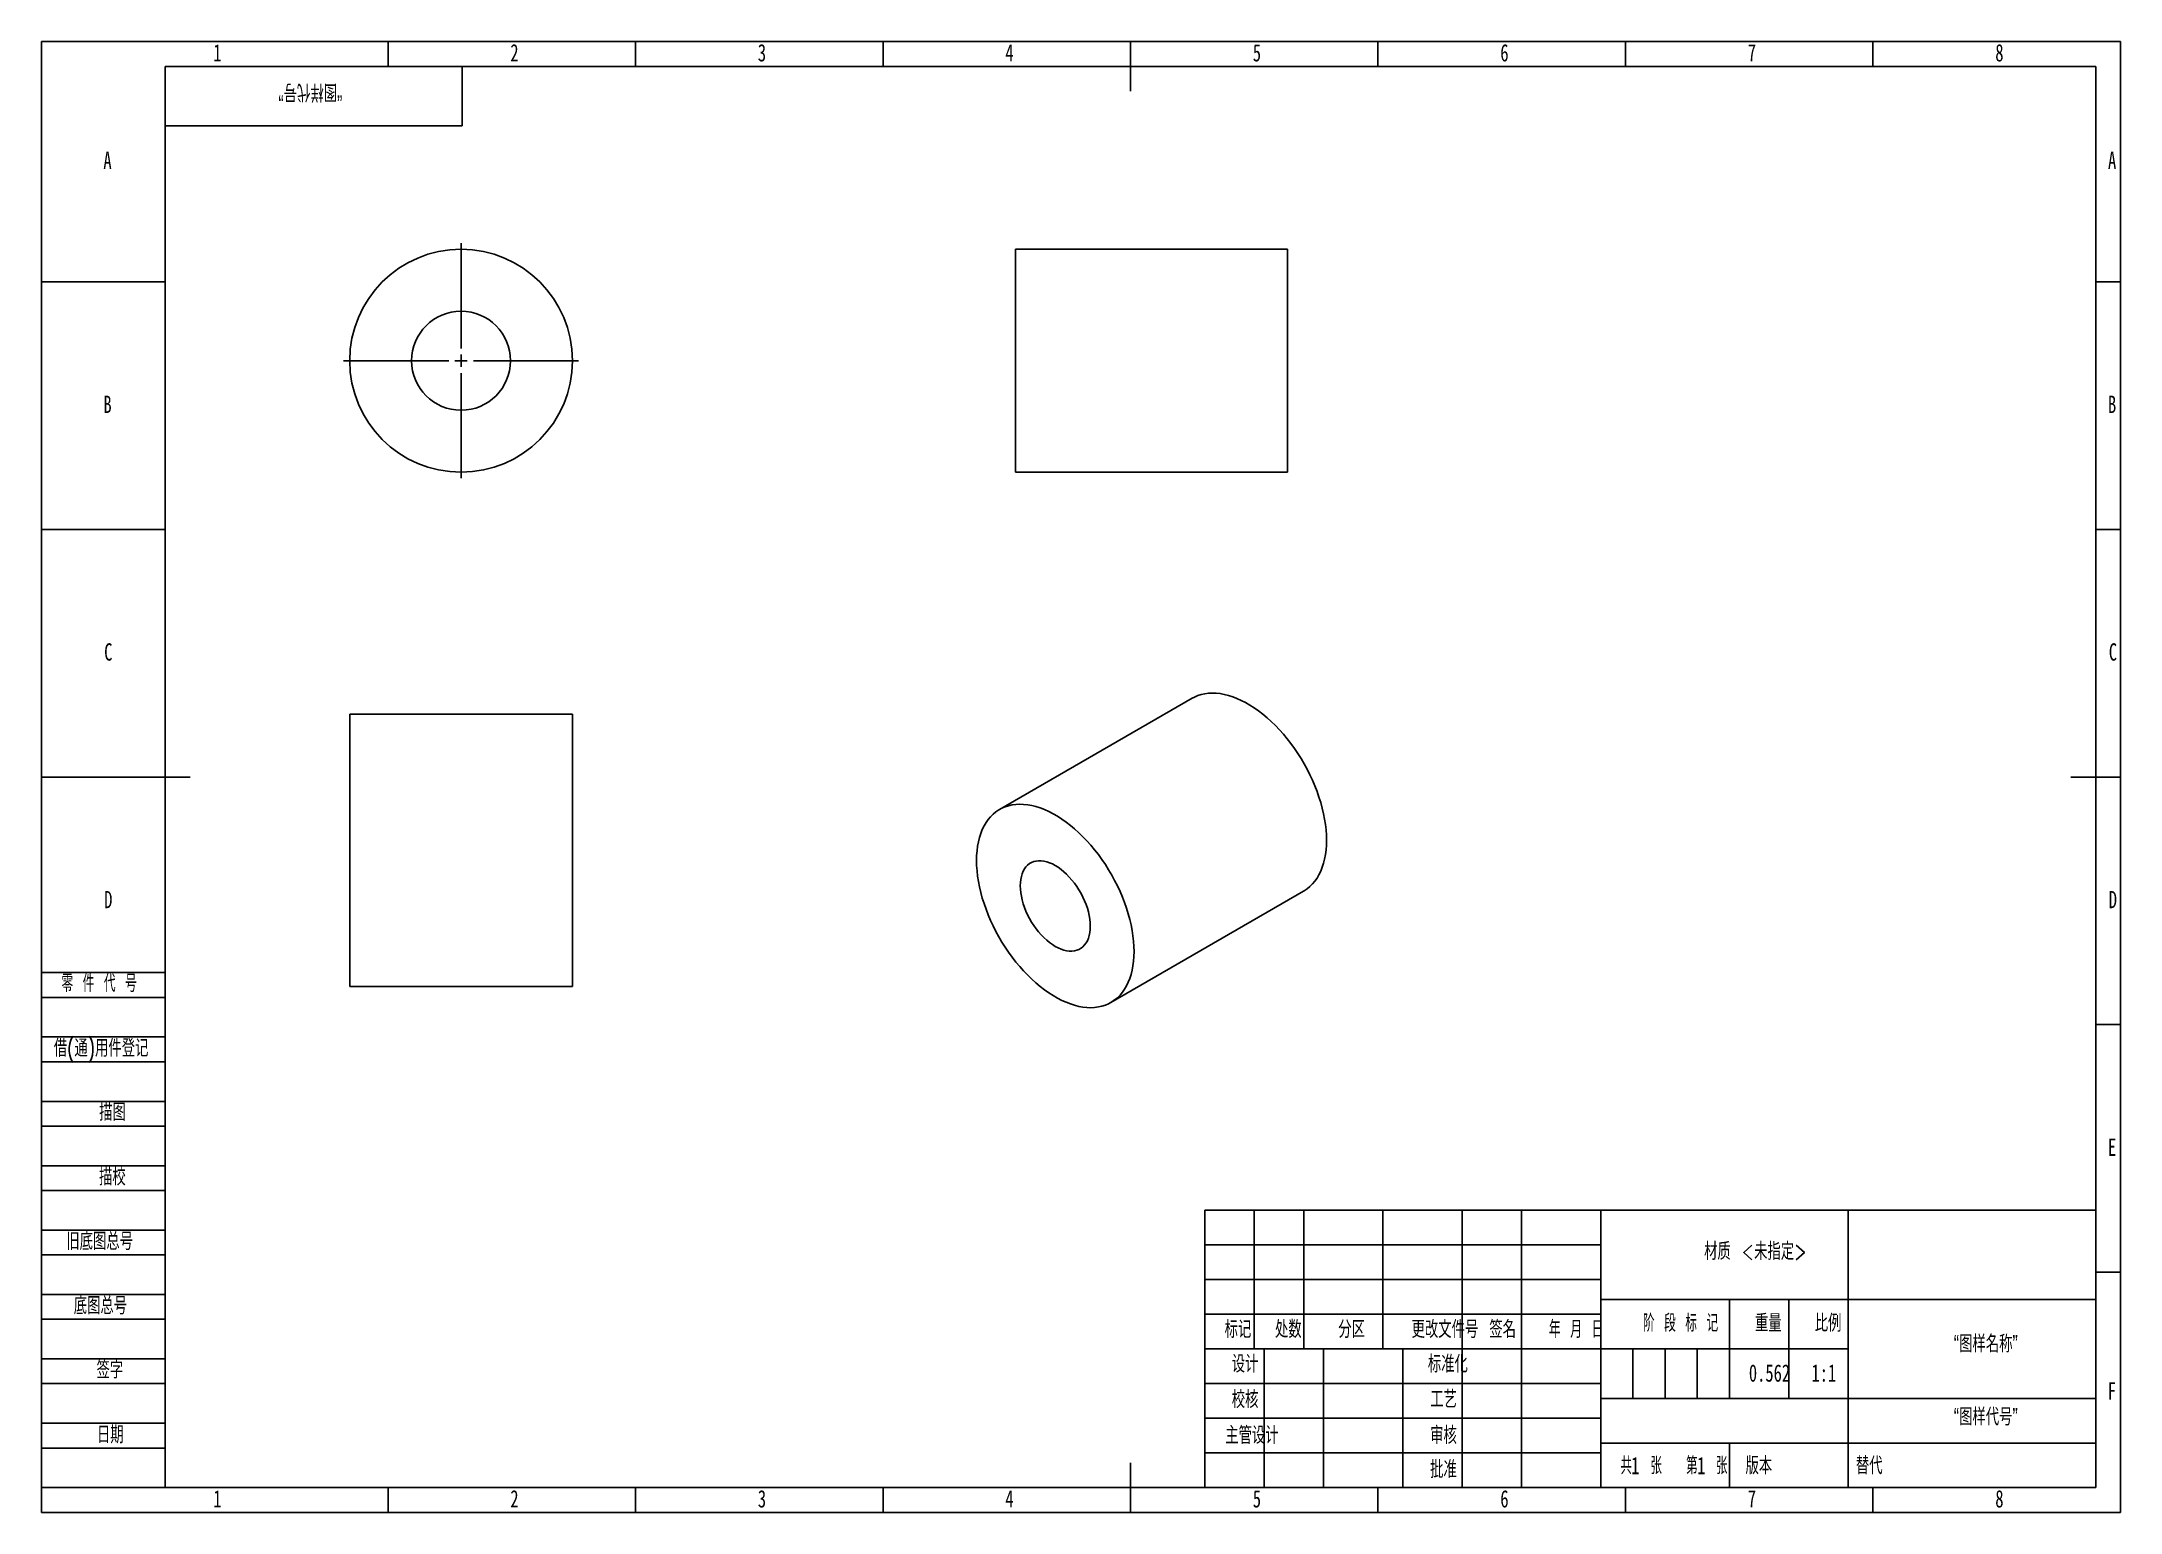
# Model space of a CAD drawing. Header units: millimetres. Extents: x 0 to 420, y 0 to 297.
import ezdxf

# ---------------------------------------------------------------- set-up
doc = ezdxf.new("R2010")
doc.units = ezdxf.units.MM
for name, color, linetype in [('10', 7, 'Continuous'), ('5', 7, 'Continuous'), ('9', 7, 'Continuous'), ('SLD-0', 7, 'Continuous')]:
    doc.layers.add(name, color=color, linetype=linetype)
doc.styles.add('SLDTEXTSTYLE0', font='TXT', dxfattribs={"width": 0.7, "bigfont": 'bigfont'})
doc.styles.add('SLDTEXTSTYLE1', font='TXT', dxfattribs={"width": 0.62, "bigfont": 'bigfont'})
doc.styles.add('SLDTEXTSTYLE2', font='TXT', dxfattribs={"width": 0.614286, "bigfont": 'bigfont'})
doc.styles.add('SLDTEXTSTYLE3', font='TXT', dxfattribs={"width": 0.6, "bigfont": 'bigfont'})
doc.styles.add('SLDTEXTSTYLE4', font='TXT', dxfattribs={"width": 0.7})

# ---------------------------------------------------------------- blocks, each defined once
blk = doc.blocks.new('SW_CENTERMARKSYMBOL_0')
at = {"layer": '10', "color": 0}
for p, q in [((0, 2.5), (0, 23.75)), ((-2.5, 0), (-23.75, 0)), ((0, 0), (-1.25, 0)), ((0, 0), (0, 1.25)), ((0, 0), (0, -1.25)), ((0, 0), (1.25, 0)), ((2.5, 0), (23.75, 0)), ((0, -2.5), (0, -23.75))]:
    blk.add_line(p, q, dxfattribs=at)

msp = doc.modelspace()

# ---------------------------------------------------------------- linework, layer by layer
at = {"color": 7, "linetype": 'Continuous', "lineweight": 25}
for p, q in [((251.75, 255.06), (196.75, 255.06)), ((196.75, 232.56), (196.75, 255.06)), ((251.75, 232.56), (251.75, 255.06)), ((196.75, 210.06), (196.75, 232.56)), ((251.75, 210.06), (251.75, 232.56)), ((196.75, 210.06), (251.75, 210.06)), ((232.45, 164.4), (193.56, 141.95)), ((62.25, 161.19), (62.25, 106.19)), ((107.25, 161.19), (62.25, 161.19)), ((107.25, 106.19), (107.25, 161.19)), ((216.05, 102.98), (254.94, 125.43)), ((107.25, 106.19), (62.25, 106.19))]:
    msp.add_line(p, q, dxfattribs=at)
at = {"color": 7, "linetype": 'Continuous', "lineweight": 25, "flags": 128}
for points in [[(259.61, 135.73), (259.58, 136.75), (259.51, 137.81), (259.39, 138.88), (259.22, 139.97), (259.01, 141.07), (258.74, 142.19), (258.44, 143.32), (258.08, 144.45), (257.69, 145.58), (257.25, 146.71), (256.77, 147.83), (256.25, 148.95), (255.69, 150.05), (255.1, 151.14), (254.47, 152.21), (253.81, 153.26), (253.12, 154.28), (252.4, 155.27), (251.65, 156.23), (250.88, 157.16), (250.09, 158.05), (249.27, 158.9), (248.44, 159.71), (247.6, 160.47), (246.75, 161.18), (245.88, 161.85), (245.01, 162.46), (244.13, 163.03), (243.26, 163.53), (242.38, 163.98), (241.51, 164.37), (240.65, 164.71), (239.79, 164.98), (238.95, 165.19), (238.12, 165.34), (237.3, 165.43), (236.51, 165.45), (235.74, 165.42), (234.99, 165.32), (234.27, 165.16), (233.58, 164.93), (232.92, 164.65), (232.45, 164.4)], [(220.71, 113.28), (220.69, 114.3), (220.62, 115.35), (220.5, 116.43), (220.33, 117.52), (220.11, 118.62), (219.85, 119.74), (219.54, 120.87), (219.19, 122), (218.8, 123.13), (218.36, 124.26), (217.88, 125.38), (217.36, 126.5), (216.8, 127.6), (216.21, 128.69), (215.58, 129.76), (214.92, 130.8), (214.23, 131.83), (213.51, 132.82), (212.76, 133.78), (211.99, 134.71), (211.2, 135.6), (210.38, 136.45), (209.55, 137.25), (208.71, 138.02), (207.85, 138.73), (206.99, 139.4), (206.12, 140.01), (205.24, 140.57), (204.37, 141.08), (203.49, 141.53), (202.62, 141.92), (201.75, 142.25), (200.9, 142.53), (200.06, 142.74), (199.23, 142.89), (198.41, 142.98), (197.62, 143), (196.85, 142.96), (196.1, 142.87), (195.38, 142.7), (194.69, 142.48), (194.03, 142.2), (193.4, 141.86), (192.81, 141.45), (192.25, 140.99), (191.73, 140.48), (191.25, 139.91), (190.81, 139.28), (190.42, 138.61), (190.06, 137.88), (189.76, 137.11), (189.49, 136.3), (189.28, 135.44), (189.11, 134.55), (188.99, 133.61), (188.92, 132.64), (188.89, 131.65), (188.92, 130.62), (188.99, 129.57), (189.11, 128.5), (189.28, 127.41), (189.49, 126.3), (189.76, 125.18), (190.06, 124.06), (190.42, 122.93), (190.81, 121.8), (191.25, 120.67), (191.73, 119.54), (192.25, 118.43), (192.81, 117.32), (193.4, 116.23), (194.03, 115.17), (194.69, 114.12), (195.38, 113.1), (196.1, 112.1), (196.85, 111.14), (197.62, 110.22), (198.41, 109.33), (199.23, 108.48), (200.06, 107.67), (200.9, 106.91), (201.75, 106.19), (202.62, 105.53), (203.49, 104.91), (204.37, 104.35), (205.24, 103.84), (206.12, 103.39), (206.99, 103), (207.85, 102.67), (208.71, 102.4), (209.55, 102.19), (210.38, 102.04), (211.2, 101.95), (211.99, 101.92), (212.76, 101.96), (213.51, 102.06), (214.23, 102.22), (214.92, 102.44), (215.58, 102.72), (216.21, 103.07), (216.8, 103.47), (217.36, 103.93), (217.88, 104.45), (218.36, 105.02), (218.8, 105.64), (219.19, 106.31), (219.54, 107.04), (219.85, 107.81), (220.11, 108.62), (220.33, 109.48), (220.5, 110.38), (220.62, 111.31), (220.69, 112.28), (220.71, 113.28)], [(254.94, 125.43), (255.1, 125.52), (255.69, 125.92), (256.25, 126.38), (256.77, 126.9), (257.25, 127.47), (257.69, 128.09), (258.08, 128.77), (258.44, 129.49), (258.74, 130.26), (259.01, 131.08), (259.22, 131.93), (259.39, 132.83), (259.51, 133.76), (259.58, 134.73), (259.61, 135.73)], [(211.88, 118.38), (211.85, 119.07), (211.78, 119.78), (211.66, 120.51), (211.49, 121.25), (211.28, 122), (211.02, 122.76), (210.72, 123.51), (210.38, 124.26), (210.01, 124.99), (209.59, 125.7), (209.15, 126.4), (208.67, 127.07), (208.17, 127.7), (207.64, 128.3), (207.1, 128.86), (206.54, 129.38), (205.97, 129.84), (205.39, 130.26), (204.8, 130.63), (204.22, 130.94), (203.64, 131.19), (203.07, 131.38), (202.51, 131.51), (201.96, 131.58), (201.44, 131.59), (200.94, 131.53), (200.46, 131.41), (200.02, 131.23), (199.6, 131), (199.22, 130.7), (198.88, 130.35), (198.59, 129.94), (198.33, 129.48), (198.12, 128.97), (197.95, 128.42), (197.83, 127.83), (197.76, 127.2), (197.73, 126.54), (197.76, 125.86), (197.83, 125.14), (197.95, 124.41), (198.12, 123.67), (198.33, 122.92), (198.59, 122.17), (198.88, 121.41), (199.22, 120.67), (199.6, 119.93), (200.02, 119.22), (200.46, 118.53), (200.94, 117.86), (201.44, 117.22), (201.96, 116.62), (202.51, 116.06), (203.07, 115.55), (203.64, 115.08), (204.22, 114.66), (204.8, 114.3), (205.39, 113.99), (205.97, 113.74), (206.54, 113.54), (207.1, 113.41), (207.64, 113.34), (208.17, 113.34), (208.67, 113.39), (209.15, 113.51), (209.59, 113.69), (210.01, 113.93), (210.38, 114.23), (210.72, 114.58), (211.02, 114.99), (211.28, 115.44), (211.49, 115.95), (211.66, 116.5), (211.78, 117.09), (211.85, 117.72), (211.88, 118.38)]]:
    msp.add_lwpolyline(points, dxfattribs=at)
at = {"color": 7, "linetype": 'Continuous', "lineweight": 25}
for radius in [22.5, 10]:
    msp.add_circle((84.75, 232.56), radius, dxfattribs=at)
at = {"layer": '10', "color": 7}
for p, q in [((0, 109), (25, 109)), ((0, 104), (25, 104)), ((0, 96), (25, 96)), ((0, 91), (25, 91)), ((0, 83), (25, 83)), ((0, 78), (25, 78)), ((0, 70), (25, 70)), ((0, 65), (25, 65)), ((0, 57), (25, 57)), ((0, 52), (25, 52)), ((235, 54), (315, 54)), ((235, 47), (315, 47)), ((0, 44), (25, 44)), ((0, 39), (25, 39)), ((0, 31), (25, 31)), ((0, 26), (25, 26)), ((0, 18), (25, 18)), ((0, 13), (25, 13))]:
    msp.add_line(p, q, dxfattribs=at)
at = {"layer": '10', "color": 7, "lineweight": 25}
for p, q in [((245, 61), (245, 33)), ((255, 61), (255, 33)), ((271, 61), (271, 33)), ((287, 61), (287, 5)), ((299, 61), (299, 5)), ((315, 61), (315, 5)), ((365, 61), (365, 33)), ((315, 43), (415, 43)), ((340.99, 43), (340.99, 23)), ((353, 43), (353, 23)), ((235, 40), (315, 40)), ((235, 33), (365, 33)), ((247, 33), (247, 5)), ((259, 33), (259, 5)), ((275, 33), (275, 5)), ((365, 33), (365, 5)), ((235, 26), (315, 26)), ((315, 23), (415, 23)), ((235, 19), (315, 19)), ((315, 14), (415, 14)), ((235, 12), (315, 12))]:
    msp.add_line(p, q, dxfattribs=at)
at = {"layer": '5'}
for p, q in [((70, 297), (70, 292)), ((120, 297), (120, 292)), ((170, 297), (170, 292)), ((270, 297), (270, 292)), ((320, 297), (320, 292)), ((370, 297), (370, 292)), ((0, 248.5), (25, 248.5)), ((420, 248.5), (415, 248.5)), ((0, 198.5), (25, 198.5)), ((420, 198.5), (415, 198.5)), ((420, 98.5), (415, 98.5)), ((420, 48.5), (415, 48.5)), ((70, 0), (70, 5)), ((120, 0), (120, 5)), ((170, 0), (170, 5)), ((270, 0), (270, 5)), ((320, 0), (320, 5)), ((370, 0), (370, 5))]:
    msp.add_line(p, q, dxfattribs=at)
at = {"layer": '5', "lineweight": 25}
for p, q in [((220, 297), (220, 287)), ((0, 148.5), (30, 148.5)), ((420, 148.5), (410, 148.5)), ((220, 0), (220, 10))]:
    msp.add_line(p, q, dxfattribs=at)
at = {"layer": '5', "color": 7, "lineweight": 25}
for p, q in [((415, 292), (25, 292)), ((25, 292), (25, 5)), ((85, 280), (85, 292)), ((415, 5), (415, 292)), ((25, 280), (85, 280)), ((235, 61), (415, 61)), ((235, 61), (235, 5)), ((0, 5), (415, 5))]:
    msp.add_line(p, q, dxfattribs=at)
at = {"layer": '9', "color": 7}
for p, q in [((420, 297), (0, 297)), ((0, 297), (0, 0)), ((420, 148.5), (420, 297)), ((420, 0), (420, 148.5)), ((0, 0), (420, 0))]:
    msp.add_line(p, q, dxfattribs=at)
at = {"layer": 'SLD-0'}
for p, q in [((321.5, 33), (321.5, 23)), ((328, 33), (328, 23)), ((334.5, 33), (334.5, 23))]:
    msp.add_line(p, q, dxfattribs=at)
at = {"layer": 'SLD-0', "lineweight": 25}
msp.add_line((340.99, 14), (340.99, 5), dxfattribs=at)

# ---------------------------------------------------------------- block references
at = {"layer": '10'}
msp.add_blockref('SW_CENTERMARKSYMBOL_0', (84.75, 232.56), dxfattribs=at)

# ---------------------------------------------------------------- texts
at = {"layer": '10', "char_height": 3.5}
for s, insert, attachment_point, style in [('1', (35.54, 296.5), 2, 'SLDTEXTSTYLE4'), ('2', (95.54, 296.5), 2, 'SLDTEXTSTYLE4'), ('3', (145.54, 296.5), 2, 'SLDTEXTSTYLE4'), ('4', (195.54, 296.5), 2, 'SLDTEXTSTYLE4'), ('5', (245.54, 296.5), 2, 'SLDTEXTSTYLE4'), ('6', (295.55, 296.5), 2, 'SLDTEXTSTYLE4'), ('7', (345.55, 296.5), 2, 'SLDTEXTSTYLE4'), ('8', (395.55, 296.5), 2, 'SLDTEXTSTYLE4'), ('A', (13.32, 274.79), 2, 'SLDTEXTSTYLE4'), ('A', (418.32, 274.79), 2, 'SLDTEXTSTYLE4'), ('B', (13.32, 225.5), 2, 'SLDTEXTSTYLE4'), ('B', (418.32, 225.5), 2, 'SLDTEXTSTYLE4'), ('C', (13.48, 175.5), 2, 'SLDTEXTSTYLE4'), ('C', (418.48, 175.5), 2, 'SLDTEXTSTYLE4'), ('D', (13.48, 125.5), 2, 'SLDTEXTSTYLE4'), ('D', (418.48, 125.5), 2, 'SLDTEXTSTYLE4'), ('E', (418.32, 75.5), 2, 'SLDTEXTSTYLE4'), ('材质 <未指定>', (346.24, 54.48), 2, 'SLDTEXTSTYLE0'), ('“图样名称”', (392.8, 35.79), 2, 'SLDTEXTSTYLE0'), ('0.562', (349.1, 29.9), 2, 'SLDTEXTSTYLE4'), ('1:1', (360.08, 29.9), 2, 'SLDTEXTSTYLE4'), ('F', (418.28, 26.29), 2, 'SLDTEXTSTYLE4'), ('“图样代号”', (392.8, 21.05), 2, 'SLDTEXTSTYLE0'), ('1', (321.14, 11.2), 1, 'SLDTEXTSTYLE4'), ('1', (334.48, 11.2), 1, 'SLDTEXTSTYLE4'), ('1', (35.54, 4.5), 2, 'SLDTEXTSTYLE4'), ('2', (95.54, 4.5), 2, 'SLDTEXTSTYLE4'), ('3', (145.54, 4.5), 2, 'SLDTEXTSTYLE4'), ('4', (195.54, 4.5), 2, 'SLDTEXTSTYLE4'), ('5', (245.54, 4.5), 2, 'SLDTEXTSTYLE4'), ('6', (295.55, 4.5), 2, 'SLDTEXTSTYLE4'), ('7', (345.55, 4.5), 2, 'SLDTEXTSTYLE4'), ('8', (395.55, 4.5), 2, 'SLDTEXTSTYLE4')]:
    msp.add_mtext(s, dxfattribs=dict(at, insert=insert, attachment_point=attachment_point, style=style))
at = {"layer": '10', "color": 7, "char_height": 3.5}
for s, insert, attachment_point, style in [('零 件 代 号', (4.02, 108.59), 1, 'SLDTEXTSTYLE2'), ('借(通)用件登记', (2.47, 95.5), 1, 'SLDTEXTSTYLE0'), ('描图', (14.33, 82.55), 2, 'SLDTEXTSTYLE0'), ('描校', (14.3, 69.52), 2, 'SLDTEXTSTYLE0'), ('旧底图总号', (5, 56.49), 1, 'SLDTEXTSTYLE0'), ('底图总号', (6.5, 43.49), 1, 'SLDTEXTSTYLE0'), ('标记', (241.71, 38.72), 2, 'SLDTEXTSTYLE0'), ('处数', (251.89, 38.72), 2, 'SLDTEXTSTYLE0'), ('分区', (264.68, 38.72), 2, 'SLDTEXTSTYLE0'), ('更改文件号', (283.53, 38.72), 2, 'SLDTEXTSTYLE0'), ('签名', (295.19, 38.72), 2, 'SLDTEXTSTYLE0'), ('年 月 日', (310.04, 38.72), 2, 'SLDTEXTSTYLE1'), ('阶 段 标 记', (331.13, 39.99), 2, 'SLDTEXTSTYLE2'), ('重量', (348.85, 39.99), 2, 'SLDTEXTSTYLE0'), ('比例', (360.94, 39.99), 2, 'SLDTEXTSTYLE0'), ('签字', (13.8, 30.54), 2, 'SLDTEXTSTYLE0'), ('设计', (243.15, 31.73), 2, 'SLDTEXTSTYLE0'), ('标准化', (284.12, 31.73), 2, 'SLDTEXTSTYLE0'), ('校核', (243.15, 24.56), 2, 'SLDTEXTSTYLE0'), ('工艺', (283.24, 24.6), 2, 'SLDTEXTSTYLE0'), ('日期', (13.88, 17.44), 2, 'SLDTEXTSTYLE0'), ('主管设计', (244.53, 17.33), 2, 'SLDTEXTSTYLE0'), ('审核', (283.23, 17.33), 2, 'SLDTEXTSTYLE0'), ('批准', (283.22, 10.44), 2, 'SLDTEXTSTYLE0'), ('共  张', (323.18, 11.2), 2, 'SLDTEXTSTYLE3'), ('第  张', (336.44, 11.2), 2, 'SLDTEXTSTYLE3'), ('版本', (346.96, 11.2), 2, 'SLDTEXTSTYLE0')]:
    msp.add_mtext(s, dxfattribs=dict(at, insert=insert, attachment_point=attachment_point, style=style))
at = {"layer": 'SLD-0', "insert": (54.31, 285.02), "char_height": 3.5, "attachment_point": 2, "rotation": 180, "style": 'SLDTEXTSTYLE0'}
msp.add_mtext('“图样代号”', dxfattribs=at)
at = {"layer": 'SLD-0', "insert": (366.56, 11.2), "char_height": 3.5, "attachment_point": 1, "style": 'SLDTEXTSTYLE0'}
msp.add_mtext('替代', dxfattribs=at)

doc.saveas('drawing.dxf')
